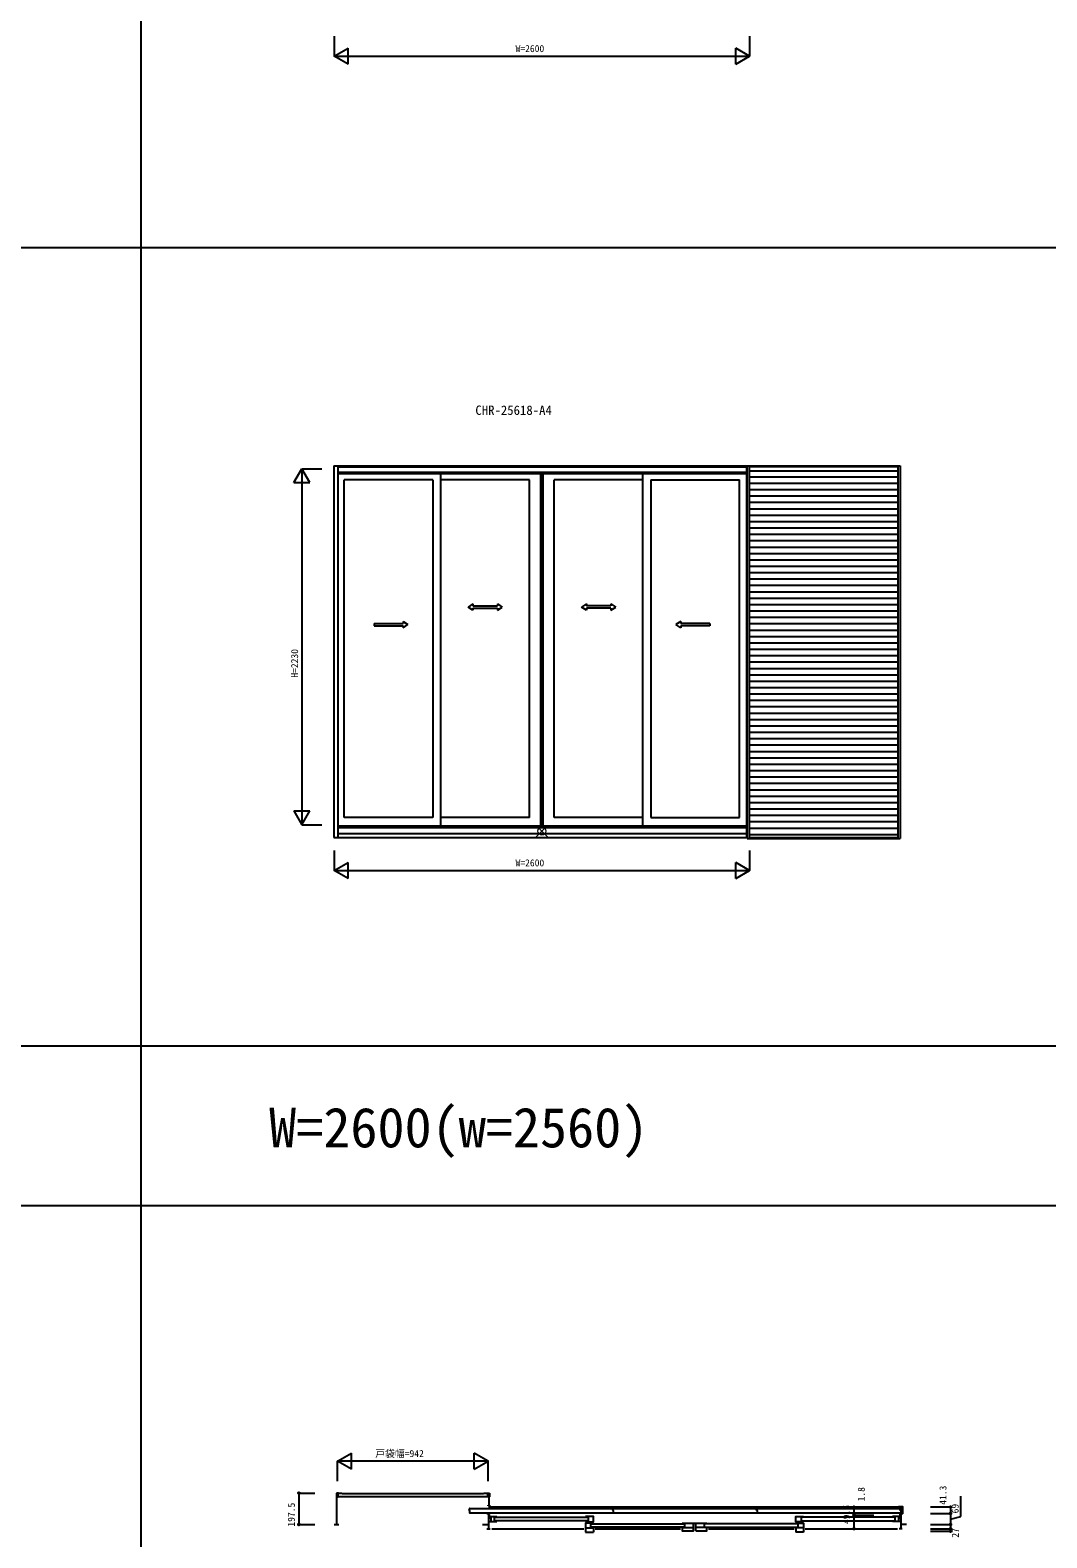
# Model space of a CAD drawing. Units: millimetres, scale not verified. Extents: x -27506 to 27500, y -20006 to 20000.
# Drawn here: x 8405 to 14770, y -81 to 9362 of the extents above; entities that cross this region are included whole.
import ezdxf
from ezdxf.enums import TextEntityAlignment as Align

# ---------------------------------------------------------------- set-up
doc = ezdxf.new("R2010")
doc.units = ezdxf.units.MM
doc.header["$LTSCALE"] = 24
for name, color, linetype in [('0-0_0', 7, 'Continuous'), ('0-1_YKK_A1', 4, 'Continuous'), ('0-2_YKK_A2', 3, 'Continuous'), ('0-3_YKK_B1', 4, 'Continuous'), ('0-7_YKK_F1', 7, 'Continuous'), ('0-9_YKK_N1', 2, 'Continuous')]:
    doc.layers.add(name, color=color, linetype=linetype)
doc.layers.add('0-8_YKK_IN', color=1, linetype='Continuous', lineweight=18)
doc.styles.add('ＭＳ ゴシック', font='')
doc.styles.get('ＭＳ ゴシック').set_extended_font_data('MS Gothic')

msp = doc.modelspace()

# ---------------------------------------------------------------- linework, layer by layer
at = {"layer": '0-1_YKK_A1'}
for p, q in [((10305.7, 6633.27), (12893.5, 6633.27)), ((10305.7, 6633.27), (10305.7, 4304.7)), ((10331, 6633.27), (10331, 4304.7)), ((10331, 6627.5), (12888.5, 6627.5)), ((12888.5, 6633.27), (12888.5, 4304.7)), ((10331, 6593), (12888.5, 6593)), ((10331, 6584), (12888.5, 6584)), ((10370.51, 4431), (10370.51, 6546)), ((10925.75, 6546), (10370.51, 6546)), ((10925.75, 6546), (10925.75, 4431)), ((10975.75, 4378.2), (10975.75, 6584)), ((11531, 6546), (10975.75, 6546)), ((11531, 4431), (11531, 6546)), ((11601, 4378.2), (11601, 6584)), ((11603, 4378.2), (11603, 6584)), ((11616, 4378.2), (11616, 6584)), ((12241.25, 6546), (11686, 6546)), ((11686, 4431), (11686, 6546)), ((12241.25, 4378.2), (12241.25, 6584)), ((12291.25, 6546), (12846.5, 6546)), ((12291.25, 6546), (12291.25, 4431)), ((12846.5, 4431), (12846.5, 6546)), ((11176.71, 5768.37), (11146.71, 5748.37)), ((11176.71, 5768.37), (11176.71, 5755.87)), ((11330.03, 5768.39), (11360.04, 5748.4)), ((11330.03, 5768.39), (11330.04, 5755.89)), ((11886.97, 5768.38), (11856.96, 5748.39)), ((11886.97, 5768.38), (11886.96, 5755.88)), ((12040.29, 5768.36), (12070.29, 5748.36)), ((12040.29, 5768.36), (12040.29, 5755.86)), ((11176.71, 5728.37), (11146.71, 5748.37)), ((11176.71, 5755.87), (11330.04, 5755.89)), ((11176.71, 5740.87), (11330.05, 5740.89)), ((11176.71, 5740.87), (11176.71, 5728.37)), ((11330.05, 5728.39), (11360.04, 5748.4)), ((11330.05, 5740.89), (11330.05, 5728.39)), ((11886.95, 5728.39), (11856.96, 5748.39)), ((12040.29, 5740.86), (11886.95, 5740.89)), ((11886.95, 5740.89), (11886.95, 5728.39)), ((12040.29, 5755.86), (11886.96, 5755.89)), ((12040.29, 5728.36), (12070.29, 5748.36)), ((12040.29, 5740.86), (12040.29, 5728.36)), ((10557.45, 5630.88), (10738.79, 5630.87)), ((10557.46, 5645.88), (10738.8, 5645.87)), ((10557.46, 5645.88), (10557.46, 5630.88)), ((10738.79, 5618.37), (10768.79, 5638.37)), ((10738.79, 5630.87), (10738.79, 5618.37)), ((10738.8, 5658.36), (10768.79, 5638.37)), ((10738.8, 5658.36), (10738.8, 5645.87)), ((12477.21, 5658.37), (12447.21, 5638.37)), ((12477.21, 5618.37), (12447.21, 5638.37)), ((12477.21, 5658.37), (12477.21, 5645.87)), ((12660.55, 5645.88), (12477.21, 5645.87)), ((12660.55, 5630.88), (12477.21, 5630.87)), ((12477.21, 5630.87), (12477.21, 5618.37)), ((12660.55, 5645.88), (12660.55, 5630.88)), ((10331, 4378.2), (12888.5, 4378.2)), ((10331, 4368.2), (12888.5, 4368.2)), ((10925.75, 4431), (10370.51, 4431)), ((11531, 4431), (10975.75, 4431)), ((12241.25, 4431), (11686, 4431)), ((12291.25, 4431), (12846.5, 4431)), ((10305.7, 4304.7), (12893.5, 4304.7)), ((10331, 4330.2), (12888.5, 4330.2))]:
    msp.add_line(p, q, dxfattribs=at)
at = {"layer": '0-2_YKK_A2'}
for p, q in [((12893.5, 4299.2), (12893.5, 6633.27)), ((12893.5, 6633.27), (13851.5, 6633.27)), ((12907.5, 4299.2), (12907.5, 6633.27)), ((13837.5, 6627.5), (12907.5, 6627.5)), ((13837.5, 6633.27), (13837.5, 4299.2)), ((13851.5, 6633.27), (13851.5, 4299.2)), ((12907.5, 6602.5), (13837.5, 6602.5)), ((13837.5, 6562.5), (12907.5, 6562.5)), ((13837.5, 6522.5), (12907.5, 6522.5)), ((13837.5, 6482.5), (12907.5, 6482.5)), ((13837.5, 6442.5), (12907.5, 6442.5)), ((13837.5, 6402.5), (12907.5, 6402.5)), ((13837.5, 6362.5), (12907.5, 6362.5)), ((13837.5, 6322.5), (12907.5, 6322.5)), ((13837.5, 6282.5), (12907.5, 6282.5)), ((13837.5, 6242.5), (12907.5, 6242.5)), ((13837.5, 6202.5), (12907.5, 6202.5)), ((13837.5, 6162.5), (12907.5, 6162.5)), ((13837.5, 6122.5), (12907.5, 6122.5)), ((13837.5, 6082.5), (12907.5, 6082.5)), ((13837.5, 6042.5), (12907.5, 6042.5)), ((13837.5, 6002.5), (12907.5, 6002.5)), ((13837.5, 5962.5), (12907.5, 5962.5)), ((13837.5, 5922.5), (12907.5, 5922.5)), ((13837.5, 5882.5), (12907.5, 5882.5)), ((13837.5, 5842.5), (12907.5, 5842.5)), ((13837.5, 5802.5), (12907.5, 5802.5)), ((13837.5, 5762.5), (12907.5, 5762.5)), ((13837.5, 5722.5), (12907.5, 5722.5)), ((13837.5, 5682.5), (12907.5, 5682.5)), ((13837.5, 5642.5), (12907.5, 5642.5)), ((13837.5, 5602.5), (12907.5, 5602.5)), ((13837.5, 5562.5), (12907.5, 5562.5)), ((13837.5, 5522.5), (12907.5, 5522.5)), ((13837.5, 5482.5), (12907.5, 5482.5)), ((13837.5, 5442.5), (12907.5, 5442.5)), ((13837.5, 5402.5), (12907.5, 5402.5)), ((13837.5, 5362.5), (12907.5, 5362.5)), ((13837.5, 5322.5), (12907.5, 5322.5)), ((13837.5, 5282.5), (12907.5, 5282.5)), ((13837.5, 5242.5), (12907.5, 5242.5)), ((13837.5, 5202.5), (12907.5, 5202.5)), ((13837.5, 5162.5), (12907.5, 5162.5)), ((13837.5, 5122.5), (12907.5, 5122.5)), ((13837.5, 5082.5), (12907.5, 5082.5)), ((13837.5, 5042.5), (12907.5, 5042.5)), ((13837.5, 5002.5), (12907.5, 5002.5)), ((13837.5, 4962.5), (12907.5, 4962.5)), ((13837.5, 4922.5), (12907.5, 4922.5)), ((13837.5, 4882.5), (12907.5, 4882.5)), ((13837.5, 4842.5), (12907.5, 4842.5)), ((13837.5, 4802.5), (12907.5, 4802.5)), ((13837.5, 4762.5), (12907.5, 4762.5)), ((13837.5, 4722.5), (12907.5, 4722.5)), ((13837.5, 4682.5), (12907.5, 4682.5)), ((13837.5, 4642.5), (12907.5, 4642.5)), ((13837.5, 4602.5), (12907.5, 4602.5)), ((13837.5, 4562.5), (12907.5, 4562.5)), ((13837.5, 4522.5), (12907.5, 4522.5)), ((13837.5, 4482.5), (12907.5, 4482.5)), ((13837.5, 4442.5), (12907.5, 4442.5)), ((13837.5, 4402.5), (12907.5, 4402.5)), ((13837.5, 4362.5), (12907.5, 4362.5)), ((12893.5, 4299.2), (13851.5, 4299.2)), ((13837.5, 4322.5), (12907.5, 4322.5)), ((13837.5, 4302.7), (12907.5, 4302.7))]:
    msp.add_line(p, q, dxfattribs=at)
at = {"layer": '0-3_YKK_B1'}
for p, q in [((10321.49, 199.5), (10321.49, 2)), ((10321.49, 193.2), (10329.5, 193.2)), ((10335.5, 199.5), (10321.5, 199.5)), ((10330.5, 194), (10330.5, 177.4)), ((10356.5, 195.5), (10332, 195.5)), ((11243.5, 194.2), (10357.5, 194.2)), ((11243.5, 194.5), (11243.5, 194.2)), ((11269, 195.5), (11244.5, 195.5)), ((11265.5, 199.51), (11279.5, 199.51)), ((11270.5, 177.4), (11270.5, 194)), ((11271.5, 175.8), (11271.5, 199.51)), ((11279.5, 199.51), (11279.5, 175.8)), ((10321.49, 178.2), (10329.5, 178.2)), ((11269, 175.9), (10332, 175.9)), ((11152, 92.48), (11152, 95.21)), ((11152.37, 95.7), (11155.28, 96.47)), ((11155.5, 101.75), (11155.5, 96.75)), ((11157, 103.25), (13114.75, 103.25)), ((11271, 118.3), (11271, 123.7)), ((11271, 122.5), (11280, 122.5)), ((11279.5, 175.8), (11271.5, 175.8)), ((13855, 110.5), (11274, 110.5)), ((11275.5, 175.8), (11275.5, 122.5)), ((11280, 123.7), (11280, 118.3)), ((12052, 92.48), (12052, 95.21)), ((12052.37, 95.7), (12055.28, 96.47)), ((12055.5, 101.75), (12055.5, 96.75)), ((12952, 92.48), (12952, 95.21)), ((12952.37, 95.7), (12955.28, 96.47)), ((12955.5, 101.75), (12955.5, 96.75)), ((13114.75, 103.25), (13854.01, 103.25)), ((13851.5, 92.23), (13851.5, 95.46)), ((13855.13, 96.82), (13851.87, 95.95)), ((13855.5, 112.3), (13855.5, -25)), ((13855.5, 101.75), (13855.5, 97.3)), ((10308.49, 2), (10336.49, 2)), ((11155.28, 91.22), (11152.37, 92)), ((11155.5, 90.95), (11155.5, 76.19)), ((11157, 74.75), (13114.74, 74.75)), ((11237.49, 2), (11273.49, 2)), ((11264.49, 0), (11264.49, 2)), ((11273.5, 61), (11284.5, 61)), ((11284.5, 41.35), (11273.5, 41.35)), ((11278.49, 51.5), (11326.5, 51.5)), ((11278.49, 20.2), (11326.5, 20.2)), ((11287.99, 51.5), (11287.99, 20.2)), ((11310.5, 51.5), (11310.5, 20.2)), ((11314.49, 47.9), (11893.75, 47.9)), ((11893.75, 25.9), (11314.49, 25.9)), ((11897.75, 51.5), (11897.75, 19.8)), ((11915.75, -18.4), (11915.75, 10.5)), ((11919.75, 6.9), (12499, 6.9)), ((12055.28, 91.22), (12052.37, 92)), ((12055.5, 90.95), (12055.5, 76.19)), ((12487, 10.5), (12570, 10.5)), ((12503, -17.1), (12503, 10.5)), ((12626, -17.1), (12626, 10.5)), ((13209.25, 6.9), (12630, 6.9)), ((12955.28, 91.22), (12952.37, 92)), ((12955.5, 90.95), (12955.5, 76.19)), ((13114.75, 74.75), (13854, 74.75)), ((13213.25, -18.4), (13213.25, 10.5)), ((13231.25, 51.5), (13231.25, 19.8)), ((13814.51, 47.9), (13235.25, 47.9)), ((13235.25, 25.9), (13814.51, 25.9)), ((13850.51, 51.5), (13802.5, 51.5)), ((13850.51, 20.2), (13802.5, 20.2)), ((13818.5, 51.5), (13818.5, 20.2)), ((13841.01, 51.5), (13841.01, 20.2)), ((13855.5, 61), (13844.5, 61)), ((13844.5, 41.35), (13855.5, 41.35)), ((13850, 72), (13867.3, 72)), ((13855.13, 90.87), (13851.87, 91.75)), ((13855.5, 90.93), (13855.5, 76.25)), ((13855.5, 71), (13865.5, 71)), ((13891.5, 2), (13855.5, 2)), ((13864.5, 0), (13864.5, 2)), ((13865.5, 71), (13865.5, 68.5)), ((11264.49, -25), (11284.49, -25)), ((11294.5, -25), (11871.75, -25)), ((11881.75, -18.4), (11931.75, -18.4)), ((11881.75, -46), (11931.75, -46)), ((12499, -15.1), (11919.75, -15.1)), ((11931.75, -17.1), (11931.75, -46)), ((11941.75, -25), (12477, -25)), ((12487, -17.1), (12557, -17.1)), ((12630, -15.1), (13209.25, -15.1)), ((12652, -25), (13187.25, -25)), ((13197.25, -17.1), (13197.25, -46)), ((13247.25, -18.4), (13197.25, -18.4)), ((13247.25, -46), (13197.25, -46)), ((13257.25, -25), (13834.5, -25)), ((13864.5, -25), (13844.5, -25))]:
    msp.add_line(p, q, dxfattribs=at)
for points in [[(13867.3, 68.7), (13867.3, 112.3), (13842, 112.3)], [(11263.49, 71), (11273.49, 71), (11273.49, -25)], [(11881.75, 19.8), (11931.75, 19.8), (11931.75, 51.5), (11881.75, 51.5)], [(11931.75, 10.5), (11881.75, 10.5), (11881.75, -46)], [(12487, -17.1), (12487, -37.8), (12557, -37.8), (12557, 10.5)], [(12572, -37.8), (12572, 10.5), (12642, 10.5)], [(13247.25, 19.8), (13197.25, 19.8), (13197.25, 51.5), (13247.25, 51.5)], [(13197.25, 10.5), (13247.25, 10.5), (13247.25, -46)], [(12572, -37.8), (12642, -37.8), (12642, -17.1), (12572, -17.1)]]:
    msp.add_lwpolyline(points, dxfattribs=at)
for centre, radius, start, end in [((10332, 194), 1.5, 90, 180), ((10356.5, 194.5), 1, 0, 90), ((11244.5, 194.5), 1, 90, 180), ((11269, 194), 1.5, 0, 90), ((10332, 177.4), 1.5, 180, 270), ((11152.5, 95.21), 0.5, 104.95496, 180), ((11155.2, 96.76), 0.3, 285.05519, 0), ((11157, 101.75), 1.5, 90, 180), ((11269, 177.4), 1.5, 270, 0), ((12052.5, 95.21), 0.5, 104.95496, 180), ((12055.2, 96.76), 0.3, 285.05519, 0), ((12057, 101.75), 1.5, 90, 180), ((12952.5, 95.21), 0.5, 104.95496, 180), ((12955.2, 96.76), 0.3, 285.05519, 0), ((12957, 101.75), 1.5, 90, 180), ((13852, 95.46), 0.5, 104.95496, 180), ((13854, 101.75), 1.5, 0, 90), ((13855, 97.3), 0.5, 284.95056, 359.98951), ((11152.5, 92.48), 0.5, 179.99825, 255.04628), ((11155.2, 90.93), 0.3, 0, 74.94481), ((11157, 76.25), 1.5, 180, 270), ((12052.5, 92.48), 0.5, 179.99825, 255.04628), ((12055.2, 90.93), 0.3, 0, 74.94481), ((12057, 76.25), 1.5, 180, 270), ((12952.5, 92.48), 0.5, 179.99825, 255.04628), ((12955.2, 90.93), 0.3, 0, 74.94481), ((12957, 76.25), 1.5, 180, 270), ((13852, 92.23), 0.5, 179.99825, 255.04628), ((13854, 76.25), 1.5, 270, 359.99942), ((13855, 90.39), 0.5, 0.01224, 75.05067)]:
    msp.add_arc(centre, radius, start, end, dxfattribs=at)
at = {"layer": '0-7_YKK_F1'}
for p, q in [((9100, -20000), (9100, 19000)), ((-27500, 8000), (26500, 8000)), ((-27500, 3000), (26500, 3000)), ((-27500, 2000), (26500, 2000))]:
    msp.add_line(p, q, dxfattribs=at)
at = {"layer": '0-8_YKK_IN'}
for p, q in [((11643.86, 4309.84), (11573.14, 4380.55)), ((11643.86, 4380.55), (11573.14, 4309.84))]:
    msp.add_line(p, q, dxfattribs=at)
msp.add_circle((11608.5, 4345.2), 25, dxfattribs=at)
at = {"layer": '0-9_YKK_N1'}
for p, q in [((10308.5, 9199.2), (12908.5, 9199.2)), ((10395.1, 9149.2), (10308.5, 9199.2)), ((10395.1, 9149.2), (10395.1, 9249.2)), ((12821.9, 9149.2), (12821.9, 9249.2)), ((12821.9, 9149.2), (12908.5, 9199.2)), ((10055.7, 6528.4), (10105.7, 6615)), ((10105.7, 6615), (10105.7, 4385)), ((10105.7, 6615), (10230.7, 6615)), ((10155.7, 6528.4), (10105.7, 6615)), ((10055.7, 6528.4), (10155.7, 6528.4)), ((10055.7, 4471.6), (10155.7, 4471.6)), ((10055.7, 4471.6), (10105.7, 4385)), ((10105.7, 4385), (10155.7, 4471.6)), ((10105.7, 4385), (10230.7, 4385)), ((10308.5, 4099.2), (12908.5, 4099.2)), ((10395.1, 4049.2), (10308.5, 4099.2)), ((10395.1, 4049.2), (10395.1, 4149.2)), ((12821.9, 4049.2), (12821.9, 4149.2)), ((12821.9, 4049.2), (12908.5, 4099.2)), ((11271.5, 399.51), (10329.5, 399.51)), ((10329.5, 274.51), (10329.5, 399.51)), ((10416.1, 349.51), (10416.1, 449.51)), ((11184.9, 349.51), (11184.9, 449.51)), ((11184.9, 349.51), (11271.5, 399.51)), ((10087, 199.5), (10087, 2)), ((10087, 199.5), (10187, 199.5)), ((13561.81, 110.5), (13561.81, 112.3)), ((13561.81, 112.3), (13686.81, 112.3)), ((13561.81, 110.5), (13561.81, 61)), ((13561.81, 110.5), (13686.81, 110.5)), ((14041.5, 112.3), (14166.5, 112.3)), ((14166.5, 112.3), (14166.5, 71)), ((14231.94, 52.68), (14231.94, 180.6)), ((10087, 2), (10187, 2)), ((13561.81, 61), (13561.81, -25)), ((13561.81, 61), (13686.81, 61)), ((14041.5, 71), (14166.5, 71)), ((14041.5, 2), (14166.5, 2)), ((14166.5, 71), (14166.5, 2)), ((14166.5, 36.5), (14231.94, 52.68)), ((14166.5, 2), (14166.5, -25)), ((13561.81, -25), (13686.81, -25)), ((14041.5, -25), (14166.5, -25)), ((14041.5, -40), (14166.5, -40)), ((14166.5, -25), (14166.5, -40))]:
    msp.add_line(p, q, dxfattribs=at)
for points in [[(10308.5, 9324.2), (10308.5, 9199.2), (10395.1, 9249.2)], [(12908.5, 9324.2), (12908.5, 9199.2), (12821.9, 9249.2)], [(10308.5, 4224.2), (10308.5, 4099.2), (10395.1, 4149.2)], [(12908.5, 4224.2), (12908.5, 4099.2), (12821.9, 4149.2)], [(10416.1, 349.51), (10329.5, 399.51), (10416.1, 449.51)], [(11271.5, 274.51), (11271.5, 399.51), (11184.9, 449.51)]]:
    msp.add_lwpolyline(points, dxfattribs=at)
for centre in [(10087, 199.5), (13561.81, 112.3), (13561.81, 110.5), (14166.5, 112.3), (10087, 2), (13561.81, 61), (14166.5, 71), (14166.5, 2), (13561.81, -25), (14166.5, -25), (14166.5, -40)]:
    msp.add_circle(centre, 5, dxfattribs=at)

# ---------------------------------------------------------------- texts
at = {"layer": '0-0_0', "style": 'ＭＳ ゴシック'}
msp.add_text('CHR-25618-A4', height=58.65, dxfattribs=at).set_placement((11191.92, 6934.47), align=Align.BOTTOM_LEFT)
at = {"layer": '0-0_0', "color": 3, "style": 'ＭＳ ゴシック'}
msp.add_text('W=2600(w=2560)', height=249.3, dxfattribs=at).set_placement((9900.55, 2289.62), align=Align.BOTTOM_LEFT)
at = {"layer": '0-9_YKK_N1', "style": 'ＭＳ ゴシック'}
for s, p in [('W=2600', (11443.5, 9211.2)), ('W=2600', (11443.5, 4111.2)), ('戸袋幅=942', (10564.99, 411.51))]:
    msp.add_text(s, height=43.99, dxfattribs=at).set_placement(p, align=Align.BOTTOM_LEFT)
for s, p in [('H=2230', (10095.2, 5305.96)), ('1.8', (13643.34, 146.94)), ('41.3', (14154.5, 125.9)), ('197.5', (10075, -11.08)), ('49.5', (13549.81, 4.92)), ('69', (14230.4, 71.79)), ('27', (14232.15, -80.27))]:
    msp.add_text(s, height=43.99, rotation=90, dxfattribs=at).set_placement(p, align=Align.BOTTOM_LEFT)

doc.saveas('drawing.dxf')
